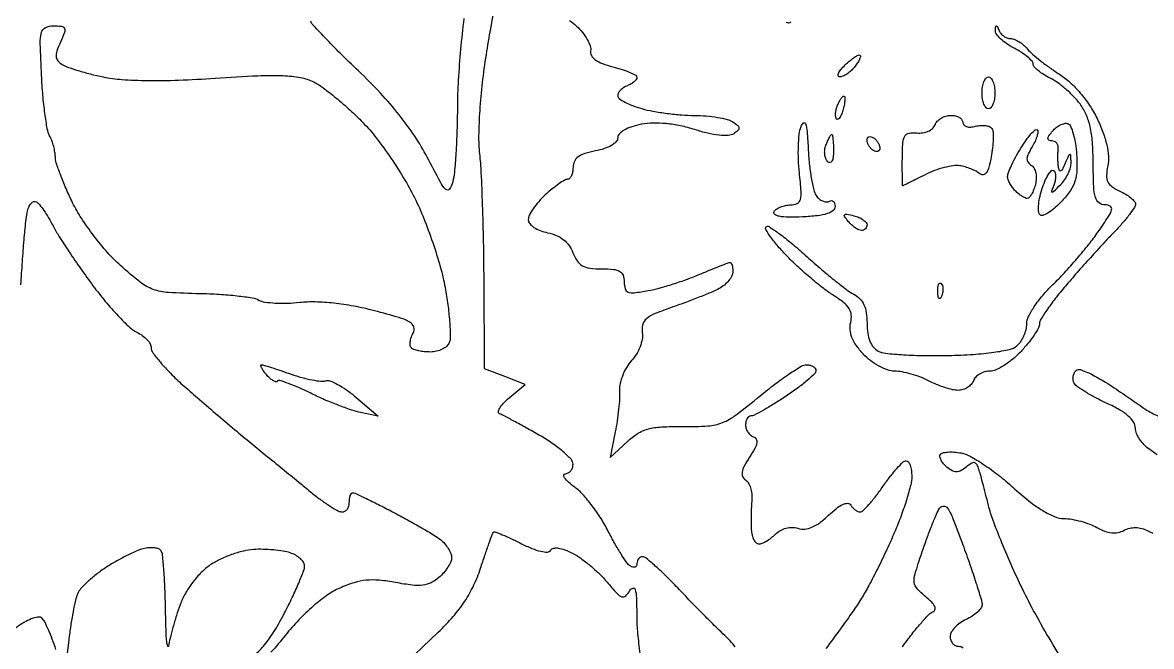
# Model space of a CAD drawing. Extents: x 0 to 102, y 0 to 135.
# Drawn here: x 65.55 to 80.5, y 22.16 to 30.41 of the extents above; entities that cross this region are included whole.
import ezdxf

# ---------------------------------------------------------------- set-up
doc = ezdxf.new("R2010")
doc.units = 0
doc.header["$MEASUREMENT"] = 0

msp = doc.modelspace()

# ---------------------------------------------------------------- linework, layer by layer
for points in [[(74.984818, 22.158981, 0.0273), (74.922848, 22.234935, 0.023408), (74.84985, 22.307883, -0.010077), (74.749989, 22.402492, -0.002661), (74.594242, 22.557767, -0.0027), (74.418886, 22.73638, -0.002771), (74.246996, 22.91534, 0.008343), (74.083574, 23.081731, 0.012236), (73.933943, 23.222036, 0.007657), (73.805448, 23.333257, 0.17633), (73.760546, 23.3496, 0.120402), (73.732342, 23.342709, 0.10071), (73.708322, 23.323282, 0.091822), (73.692188, 23.294227, 0.081114), (73.6866, 23.260007, -0.111806), (73.679824, 23.230084, -0.183715), (73.661276, 23.212383, -0.158934), (73.63334, 23.210047, -0.080618), (73.600391, 23.223694, -0.101635), (73.555974, 23.265586, -0.011536), (73.478852, 23.381019, -0.013576), (73.393074, 23.524514, -0.010652), (73.3077, 23.684448, 0.024715), (73.211335, 23.853362, 0.020248), (73.09253, 24.023943, 0.020711), (72.970231, 24.172046, 0.049615), (72.865159, 24.267981, -0.02079), (72.781562, 24.335914, -0.054271), (72.729506, 24.39311, -0.157232), (72.717688, 24.429009, -0.408599), (72.73485, 24.44672, 0.116612), (72.775193, 24.457345, 0.097837), (72.809536, 24.485387, 0.090477), (72.832603, 24.526573, 0.082707), (72.8406, 24.574589, 0.192002), (72.815394, 24.63781, 0.026128), (72.710131, 24.737812, 0.026986), (72.566554, 24.847772, 0.019751), (72.39645, 24.954447, 0.002756), (72.220169, 25.054236, 0.003609), (72.057918, 25.143376, 0.002666), (71.921114, 25.216316, 0.033655), (71.8677, 25.239991, -0.358789), (71.852425, 25.265948, -0.097507), (71.870079, 25.314095, -0.054465), (71.919426, 25.37838, -0.026901), (71.9946, 25.448905), (72.2061, 25.626945), (71.937532, 25.731111), (71.668965, 25.835277), (71.662757, 27.024688, 0.003538), (71.656738, 27.51418, 0.003585), (71.643804, 28.001392, 0.00349), (71.626552, 28.425164, 0.014629), (71.606955, 28.6794, -0.030543), (71.596008, 28.921878, -0.012475), (71.609502, 29.251615, -0.011857), (71.642629, 29.620518, -0.011549), (71.693426, 29.9907, -0.004367), (71.752112, 30.336305, -0.004588), (71.815916, 30.675167, -0.004402)], [(71.39625, 30.466542, 0.008287), (71.352282, 30.061981, 0.008262), (71.321357, 29.65128, 0.013304), (71.31012, 29.300551, -0.006567), (71.304285, 28.986106, -0.007567), (71.290245, 28.68645, -0.006875), (71.271041, 28.433266, -0.043034), (71.248396, 28.305541, -0.086691), (71.205128, 28.212292, -0.462706), (71.156313, 28.207558, -0.076644), (71.084819, 28.302047, -0.004116), (70.908747, 28.634933, 0.027579), (70.746206, 28.910178, 0.021192), (70.540249, 29.19209, 0.019406), (70.291342, 29.480427, 0.015037), (69.999297, 29.775044, -0.00499), (69.758873, 30.008032, -0.007706), (69.556269, 30.214599, -0.003204), (69.388019, 30.393798, -0.189078), (69.372, 30.434645, 0.164439)], [(72.796148, 30.440552, -0.038452), (72.887469, 30.367107, -0.035673), (72.965277, 30.282794, -0.039121), (73.027698, 30.190722, -0.042581), (73.067524, 30.104445, -0.127773), (73.073515, 30.040335, 0.171751), (73.084918, 29.977381, 0.108147), (73.135548, 29.921353, 0.067606), (73.229068, 29.872011, 0.026207), (73.36935, 29.82891, -0.016856), (73.49092, 29.794032, -0.025745), (73.593408, 29.754918, -0.023361), (73.670261, 29.716575, -0.271734), (73.6866, 29.688731, -0.161957), (73.677718, 29.662029, -0.054406), (73.649323, 29.631608, -0.047368), (73.608263, 29.602513, -0.038868), (73.5597, 29.579406, 0.053142), (73.511165, 29.554594, 0.056616), (73.470077, 29.520552, 0.063448), (73.442086, 29.482884, 0.128791), (73.4328, 29.447432, 0.238155), (73.451792, 29.40982, 0.035088), (73.525992, 29.362735, 0.033264), (73.628523, 29.315862, 0.022856), (73.75005, 29.276048, 0.023346), (73.898868, 29.242112, 0.012365), (74.085938, 29.213305, 0.01228), (74.279124, 29.193238, 0.018578), (74.448, 29.186176, -0.019603), (74.603053, 29.179374, -0.020755), (74.754146, 29.160458, -0.020903), (74.882274, 29.133435, -0.083002), (74.9556, 29.101105, -0.029617), (75.019241, 29.053709, -0.201135), (75.036777, 29.019568, -0.233192), (75.023491, 28.986368, -0.039799), (74.967815, 28.943835, -0.133657), (74.895724, 28.920975, -0.036542), (74.77539, 28.924793, -0.031496), (74.624761, 28.950299, -0.019703), (74.452335, 28.99804, 0.025075), (74.262872, 29.048313, 0.027706), (74.075522, 29.077363, 0.029546), (73.898995, 29.084315, 0.041456), (73.742169, 29.068171, 0.031448), (73.617865, 29.036653, 0.052333), (73.519122, 28.993058, 0.068654), (73.454021, 28.9428, 0.196542), (73.4328, 28.8909, -0.192965), (73.412232, 28.839591, -0.068875), (73.349273, 28.789632, -0.05334), (73.254479, 28.746539, -0.033672), (73.1367, 28.716118, 0.029059), (72.99756, 28.681545, 0.081963), (72.908296, 28.636738, 0.121665), (72.858494, 28.577598, 0.114939), (72.8406, 28.500785, -0.043272), (72.835296, 28.439615, -0.062998), (72.819378, 28.387937, -0.082633), (72.795972, 28.352944, -0.206975), (72.768354, 28.341, 0.136387), (72.728039, 28.329795, 0.01724), (72.651572, 28.280058, 0.0192), (72.563259, 28.212984, 0.014866), (72.472254, 28.13354, 0.026424), (72.386573, 28.045276, 0.029657), (72.314157, 27.951664, 0.030929), (72.262928, 27.865671, 0.119424), (72.2484, 27.805715, 0.179335), (72.266864, 27.75589, 0.067491), (72.32336, 27.705713, 0.055741), (72.40593, 27.662718, 0.042856), (72.503596, 27.634311, -0.050852), (72.619468, 27.598593, -0.066495), (72.714825, 27.542282, -0.070068), (72.78836, 27.465634, -0.065454), (72.839902, 27.369936, 0.055954), (72.89535, 27.262148, 0.118436), (72.963785, 27.198634, 0.09786), (73.06265, 27.166173, 0.030546), (73.219206, 27.1566, -0.022046), (73.376216, 27.149674, -0.109843), (73.459802, 27.123177, -0.179838), (73.50267, 27.071146, -0.08351), (73.5174, 26.983567, 0.069804), (73.530294, 26.89166, 0.241197), (73.570128, 26.849082, 0.11943), (73.650829, 26.840365, 0.013362), (73.83465, 26.869438, 0.020262), (73.982347, 26.903103, 0.010113), (74.166386, 26.956991, 0.010022), (74.354976, 27.020559, 0.014548), (74.518464, 27.084772, -0.003238), (74.661485, 27.144713, -0.004793), (74.787715, 27.195249, -0.002256), (74.895543, 27.236664, -0.090798), (74.920314, 27.2412, -0.278167), (74.933925, 27.232993, -0.052088), (74.945235, 27.204797, -0.04245), (74.95304, 27.164761, -0.026932), (74.9556, 27.117277, -0.117664), (74.942603, 27.062813, -0.054347), (74.902625, 27.001404, -0.049571), (74.844244, 26.942947, -0.048939), (74.77526, 26.896838, -0.021949), (74.677726, 26.850023, -0.006078), (74.520699, 26.785208, -0.006125), (74.340916, 26.716085, -0.00638), (74.16191, 26.652352, 0.013477), (73.926244, 26.564658, 0.078184), (73.81274, 26.496738, 0.153386), (73.763174, 26.419594, 0.103505), (73.756808, 26.314387, -0.081413), (73.755372, 26.227958, -0.046042), (73.727247, 26.126769, -0.044173), (73.678666, 26.026561, -0.052469), (73.615518, 25.942547, 0.052482), (73.551516, 25.857391, 0.039), (73.499073, 25.751989, 0.039809), (73.464998, 25.643431, 0.06852), (73.456708, 25.5492, -0.027295), (73.456134, 25.444677, -0.010597), (73.444385, 25.300423, -0.010454), (73.425035, 25.144361, -0.012748), (73.400169, 24.9993), (73.333242, 24.6609), (73.555301, 24.868891, -0.046365), (73.695091, 24.977389, -0.075684), (73.832075, 25.037954, -0.054723), (74.010411, 25.065978, -0.014393), (74.299857, 25.071117, 0.018803), (74.627144, 25.079814, 0.078983), (74.818417, 25.12295, 0.067371), (75.001359, 25.226241, 0.011387), (75.316368, 25.476476, -0.011296), (75.514518, 25.63394, -0.015194), (75.701254, 25.766832, -0.012244), (75.860831, 25.86769, -0.135609), (75.932892, 25.8876, -0.060664), (75.97974, 25.881895, -0.079314), (76.019413, 25.865091, -0.097303), (76.045976, 25.840198, -0.157241), (76.0554, 25.810972, -0.204418), (76.037438, 25.768874, -0.014029), (75.939309, 25.679959, -0.01821), (75.811607, 25.578432, -0.012567), (75.660196, 25.472572, -0.00758), (75.503701, 25.372294, -0.010562), (75.360492, 25.287696, -0.007265), (75.239073, 25.22169, -0.121441), (75.194896, 25.2108, 0.167088), (75.168155, 25.201607, 0.095122), (75.145391, 25.175594, 0.07596), (75.130001, 25.136793, 0.05655), (75.1248, 25.09095, 0.079942), (75.132589, 25.042546, 0.068404), (75.155338, 24.996127, 0.070205), (75.189025, 24.95867, 0.09438), (75.22876, 24.936447, -0.189662), (75.265945, 24.90534, -0.173146), (75.273759, 24.855792, -0.079133), (75.246402, 24.77953, -0.019424), (75.177536, 24.664955, 0.021225), (75.107609, 24.54766, 0.079249), (75.079303, 24.466865, 0.147642), (75.085942, 24.409056, 0.153618), (75.123436, 24.365643, -0.122721), (75.160973, 24.327163, -0.055185), (75.189854, 24.262233, -0.049961), (75.206575, 24.183175, -0.048097), (75.207595, 24.101335, 0.00996), (75.201781, 24.010243, 0.006136), (75.198393, 23.902874, 0.006152), (75.197653, 23.796593, 0.010956), (75.200036, 23.70915, 0.045397), (75.210294, 23.636297, 0.063367), (75.233276, 23.574715, 0.081002), (75.264687, 23.532998, 0.193291), (75.300043, 23.5188, 0.099788), (75.343757, 23.527612, 0.033583), (75.40218, 23.55692, 0.031851), (75.464111, 23.598909, 0.031491), (75.520457, 23.648572, -0.068276), (75.584811, 23.697398, -0.065546), (75.660816, 23.727915, -0.066372), (75.741217, 23.737476, -0.073416), (75.818454, 23.724951, 0.099457), (75.908293, 23.715113, 0.078972), (76.003143, 23.73901, 0.060498), (76.10671, 23.799036, 0.029473), (76.22326, 23.898216, -0.023506), (76.327266, 23.988882, -0.059589), (76.412549, 24.04128, -0.105816), (76.476078, 24.055556, -0.262658), (76.516413, 24.033337, 0.048873), (76.543101, 23.99832, 0.047177), (76.576372, 23.968689, 0.050955), (76.610906, 23.948386, 0.107834), (76.641087, 23.9418, 0.198654), (76.678693, 23.957355, 0.014193), (76.758072, 24.041205, 0.018235), (76.848905, 24.150556, 0.012671), (76.9437, 24.2802, -0.013594), (77.038856, 24.409836, -0.019348), (77.130795, 24.519195, -0.015702), (77.211343, 24.602401, -0.194973), (77.251306, 24.6186, -0.245275), (77.279356, 24.603959, -0.067001), (77.302929, 24.55811, -0.051602), (77.319073, 24.491553, -0.033728), (77.3244, 24.412676, -0.061628), (77.310486, 24.300214, -0.013172), (77.2574, 24.110284, -0.013579), (77.183629, 23.892095, -0.012562), (77.096317, 23.672426, -0.0086), (76.993719, 23.44308, -0.00657), (76.873897, 23.195653, -0.006648), (76.755508, 22.966813, -0.015534), (76.65943, 22.7997, -0.0144), (76.548731, 22.631343, -0.004963), (76.379359, 22.394286, -0.004927), (76.18735, 22.136481, -0.005694)], [(75.722665, 30.417201, -0.267489), (75.663041, 30.415362, -0.013997)], [(65.533161, 26.9451, -0.00343), (65.55228, 27.250825, -0.00405), (65.574694, 27.53977, -0.003551), (65.597317, 27.783326, -0.025355), (65.615048, 27.90031, -0.044973), (65.636183, 27.970876, -0.08205), (65.667253, 28.02217, -0.129924), (65.702664, 28.046607, -0.228669), (65.737282, 28.042995, -0.086109), (65.777641, 28.007212, -0.016651), (65.836134, 27.928705, -0.017265), (65.898876, 27.831358, -0.015184), (65.957638, 27.725714, 0.021631), (66.03605, 27.588925, 0.00615), (66.169556, 27.383388, 0.006182), (66.326185, 27.154798, 0.006511), (66.485787, 26.934102, 0.013802), (66.649258, 26.726374, 0.01564), (66.817502, 26.536705, 0.014968), (66.969483, 26.385157, 0.078784), (67.06665, 26.319137, -0.04656), (67.139468, 26.276216, -0.050233), (67.201085, 26.221512, -0.056116), (67.243337, 26.163835, -0.130774), (67.257, 26.112491, 0.160373), (67.27841, 26.047455, 0.017008), (67.378816, 25.920744, 0.019623), (67.512866, 25.774916, 0.014551), (67.671693, 25.624227, 0.004024), (67.865972, 25.453154, 0.002119), (68.109904, 25.243623, 0.002108), (68.361532, 25.031154, 0.003248), (68.581143, 24.849712, -0.00018), (68.793076, 24.67679, -0.000145), (69.020825, 24.490717, -0.000146), (69.231124, 24.318697, -0.000376), (69.383168, 24.194062, 0.013926), (69.507749, 24.097463, 0.017784), (69.62796, 24.015902, 0.01585), (69.731521, 23.95538, 0.124939), (69.785018, 23.9418, 0.133171), (69.821087, 23.95158, 0.100519), (69.851817, 23.979077, 0.087581), (69.872493, 24.020209, 0.072896), (69.8796, 24.0687, -0.033474), (69.882858, 24.117308, -0.051274), (69.892734, 24.158323, -0.066498), (69.907151, 24.186595, -0.246423), (69.924313, 24.1956, -0.109142), (69.955522, 24.188705, -0.002346), (70.098077, 24.121674, -0.005282), (70.264335, 24.040376, -0.003526), (70.453063, 23.943936, -0.005891), (70.649231, 23.838988, -0.006309), (70.838404, 23.731767, -0.006011), (70.998591, 23.635685, -0.029348), (71.08515, 23.57506, -0.044617), (71.141795, 23.521346, -0.041189), (71.18971, 23.457051, -0.043782), (71.222658, 23.392287, -0.096069), (71.2332, 23.337925, -0.102754), (71.221554, 23.281856, -0.039268), (71.183984, 23.21109, -0.036816), (71.129767, 23.138296, -0.037251), (71.065656, 23.074547, -0.06184), (70.960729, 23.005115, -0.086129), (70.853009, 22.973061, -0.059713), (70.713122, 22.973327, -0.016315), (70.494606, 23.007205, 0.02272), (70.275285, 23.038338, 0.048377), (70.104143, 23.038149, 0.051046), (69.942075, 23.005331, 0.028155), (69.752567, 22.934413, 0.049551), (69.588375, 22.841835, 0.025628), (69.402578, 22.696542, 0.02371), (69.21232, 22.514868, 0.021492), (69.033467, 22.310156, -0.014534), (68.842511, 22.085357, -0.039756)], [(80.572228, 24.694857, 0.026501), (80.474588, 24.767421, -0.051723), (80.402215, 24.827092, -0.046951), (80.340974, 24.902188, -0.049954), (80.299084, 24.980636, -0.097971), (80.2854, 25.049804, 0.14683), (80.261731, 25.128668, 0.067595), (80.190498, 25.210191, 0.049074), (80.073755, 25.293465, 0.023523), (79.909831, 25.377663, -0.013409), (79.761856, 25.449925, -0.016423), (79.627847, 25.525578, -0.01498), (79.520406, 25.595471, -0.102993), (79.477282, 25.640949, -0.091914), (79.461346, 25.682002, -0.076837), (79.459775, 25.728795, -0.076583), (79.472422, 25.774022, -0.09021), (79.497696, 25.810536, -0.290746), (79.557476, 25.823873, -0.02755), (79.702008, 25.762516, -0.026283), (79.889597, 25.657806, -0.012964), (80.116909, 25.506401, 0.00742), (80.423081, 25.297533, 0.051545), (80.583724, 25.21373, 0.128341)], [(79.413643, 21.838114, -0.008726), (79.196025, 22.18513, -0.008652), (78.982961, 22.552669, -0.012609), (78.809111, 22.8843, -0.008748), (78.658678, 23.203731, -0.008298), (78.516741, 23.533869, -0.008277), (78.400905, 23.829981, -0.028735), (78.340386, 24.0264, 0.002406), (78.301628, 24.180605, 0.002672), (78.262689, 24.329132, 0.002472), (78.228174, 24.455477, 0.013892), (78.207522, 24.522378, 0.061515), (78.181783, 24.575653, 0.237457), (78.151051, 24.593724, 0.163245), (78.109428, 24.582726, 0.027695), (78.042499, 24.533169, -0.046039), (77.97324, 24.485714, -0.127923), (77.916586, 24.470992, -0.127867), (77.859923, 24.485737, -0.045979), (77.790631, 24.533227, -0.042963), (77.745318, 24.577928, -0.057764), (77.713225, 24.625764, -0.071464), (77.698131, 24.669428, -0.188105), (77.704012, 24.70144, -0.198264), (77.734214, 24.723266, -0.040465), (77.800737, 24.733553, -0.03691), (77.885293, 24.733449, -0.027334), (77.978031, 24.721355, -0.080523), (78.09737, 24.678463, -0.019777), (78.276238, 24.569957, -0.01974), (78.473794, 24.427633, -0.018581), (78.663668, 24.267401, 0.01661), (78.874171, 24.088334, 0.030896), (79.057779, 23.960037, 0.038595), (79.214616, 23.880178, 0.095423), (79.340468, 23.854202, -0.040062), (79.442178, 23.844679, -0.023426), (79.561681, 23.817921, -0.023321), (79.679523, 23.779684, -0.036307), (79.77641, 23.734901, 0.038356), (79.878863, 23.688052, 0.062962), (79.97166, 23.666672, 0.072812), (80.056701, 23.670474, 0.07548), (80.13596, 23.698575, -0.064335), (80.210325, 23.726813, -0.064935), (80.289188, 23.735102, -0.062789), (80.369845, 23.722881, -0.053955), (80.449466, 23.690748, 0.042452), (80.517733, 23.661357, 0.066722)], [(77.201416, 22.159408, -0.010485), (77.323653, 22.322237, -0.01349), (77.443058, 22.466352, -0.011309), (77.547919, 22.580849, -0.104711), (77.603125, 22.618457, 0.21327), (77.631258, 22.647986, 0.196662), (77.629263, 22.690021, 0.087663), (77.589359, 22.747035, 0.025952), (77.509931, 22.818598, -0.036782), (77.394973, 22.92677, -0.163719), (77.357891, 23.010321, -0.096362), (77.369049, 23.12269, -0.008502), (77.455998, 23.395899, -0.005931), (77.516388, 23.568273, -0.005875), (77.581036, 23.739718, -0.005779), (77.641086, 23.888379, -0.022585), (77.683328, 23.977963, -0.243223), (77.739776, 24.017233, -0.288168), (77.797863, 23.99056, -0.052166), (77.873451, 23.843558, -0.005276), (78.012211, 23.475084, -0.004343), (78.105217, 23.212927, -0.006025), (78.183681, 22.976301, -0.003868), (78.245492, 22.776766, -0.073296), (78.255, 22.712251, -0.160618), (78.240531, 22.66837, -0.04839), (78.192872, 22.615514, -0.042966), (78.124447, 22.563011, -0.035283), (78.0435, 22.518993, 0.046624), (77.962591, 22.472592, 0.050694), (77.894128, 22.413125, 0.056806), (77.847192, 22.350193, 0.1326), (77.832, 22.293914, 0.086311), (77.840548, 22.244764, 0.094013), (77.865118, 22.20301, 0.10027), (77.901734, 22.175082, 0.11341), (77.944741, 22.1652, -0.159647), (78.004367, 22.145664, -0.022779)], [(70.641792, 21.9537), (71.055949, 22.350589, 0.022313), (71.254753, 22.558893, 0.033006), (71.407825, 22.759641, 0.035379), (71.525356, 22.967439, 0.032057), (71.616859, 23.196589, -0.0026), (71.674742, 23.370658, -0.003916), (71.72717, 23.52172, -0.001605), (71.77345, 23.650461, -0.087662), (71.786308, 23.672752, -0.317016), (71.806233, 23.678026, -0.007228), (71.902797, 23.640606, -0.013503), (72.018258, 23.590264, -0.008396), (72.150998, 23.525331, 0.020282), (72.295049, 23.45906, 0.041005), (72.413946, 23.421149, 0.05516), (72.501934, 23.410853, 0.26161), (72.544697, 23.434519, -0.205577), (72.582513, 23.461046, -0.085864), (72.646019, 23.463263, -0.057779), (72.731528, 23.441262, -0.027503), (72.835324, 23.394628, -0.03651), (72.9424, 23.328945, -0.018352), (73.067768, 23.23166, -0.01812), (73.190637, 23.121068, -0.025554), (73.291117, 23.013341, 0.010456), (73.422782, 22.863346, 0.121948), (73.48722, 22.820503, 0.288162), (73.538223, 22.83175, 0.066426), (73.594721, 22.904552, -0.199141), (73.633722, 22.934222, -0.415489), (73.663567, 22.916721, -0.055303), (73.679449, 22.805915, -0.006667), (73.684027, 22.558921, 0.02185), (73.694989, 22.3349, 0.012931), (73.726618, 22.069117, 0.012926)], [(68.626285, 22.049578, 0.04069), (68.757172, 22.184984, 0.033456), (68.888287, 22.368564, 0.019292), (69.022045, 22.605054, 0.007994), (69.123672, 22.810086, 0.010502), (69.209452, 23.00054, 0.008209), (69.274807, 23.16147, 0.0926), (69.2874, 23.228882, 0.146017), (69.273553, 23.275287, 0.064432), (69.231485, 23.324364, 0.055926), (69.169866, 23.368514, 0.048553), (69.09705, 23.400418, 0.039403), (69.0033, 23.423078, 0.016985), (68.875636, 23.439045, 0.016683), (68.737912, 23.446918, 0.021196), (68.6106, 23.444543, 0.045205), (68.477294, 23.424206, 0.025549), (68.320668, 23.376986, 0.025323), (68.166333, 23.312725, 0.037647), (68.039399, 23.239973, 0.047555), (67.920389, 23.141603, 0.033811), (67.806526, 23.011105, 0.033352), (67.709398, 22.863871, 0.041482), (67.640528, 22.7151, 0.010806), (67.590998, 22.570037, 0.009018), (67.544533, 22.413977, 0.009127), (67.507196, 22.269618, 0.024398), (67.487542, 22.1652, -0.789392), (67.47551, 22.164029, -0.062014), (67.46349, 22.221121, -0.012455), (67.453129, 22.39735, -0.004291), (67.446688, 22.65257, 0.006056), (67.438826, 22.92582, 0.008609), (67.424718, 23.168395, 0.005347), (67.407274, 23.370715, 0.114718), (67.38824, 23.427178, 0.168373), (67.356786, 23.452801, 0.059121), (67.299291, 23.466378, 0.050521), (67.22743, 23.467299, 0.040568), (67.151166, 23.454269, 0.040636), (67.057047, 23.421869, 0.013643), (66.925464, 23.359914, 0.013472), (66.782988, 23.283134, 0.01501), (66.65, 23.201371, 0.020803), (66.526708, 23.112819, 0.021855), (66.413292, 23.015697, 0.02215), (66.323289, 22.923736, 0.084733), (66.28077, 22.85611, 0.042992), (66.254747, 22.773821, 0.008179), (66.222892, 22.61984, 0.008673), (66.191671, 22.43828, 0.007873), (66.165647, 22.2498), (66.108853, 21.7845)], [(65.995907, 22.1229, 0.010485), (65.947688, 22.257875, 0.012312), (65.896204, 22.383589, 0.011273), (65.847924, 22.487252, 0.071306), (65.815098, 22.535152, 0.235391), (65.771898, 22.551674, 0.055142), (65.693804, 22.535252, 0.045183), (65.597961, 22.493854, 0.030194), (65.49654, 22.430493, 0.050633), (65.39061, 22.337593, 0.027339), (65.279383, 22.204191, 0.026944), (65.179915, 22.054488, 0.038012)]]:
    msp.add_lwpolyline(points, format="xyb")
for points in [[(65.963392, 30.3714, -0.030512), (66.071323, 30.364807, -0.269346), (66.107933, 30.337079, -0.192395), (66.108796, 30.283939, -0.015904), (66.054446, 30.153842, 0.024071), (66.008138, 30.037696, 0.10267), (65.998758, 29.964021, 0.155185), (66.021023, 29.909218, 0.079776), (66.07741, 29.859985, 0.055416), (66.150084, 29.825073, 0.010911), (66.287892, 29.780124, 0.011446), (66.451603, 29.734713, 0.010403), (66.6225, 29.69526, 0.034531), (66.869654, 29.661175, 0.014233), (67.207533, 29.647806, 0.012195), (67.619802, 29.653292, 0.007576), (68.103, 29.678852, -0.005048), (68.666983, 29.711544, -0.021682), (69.00334, 29.713041, -0.036895), (69.231861, 29.687186, -0.068481), (69.408481, 29.628035, -0.044035), (69.530611, 29.553504, -0.013341), (69.701903, 29.419842, -0.013251), (69.886775, 29.259065, -0.014063), (70.059138, 29.091786, -0.028562), (70.234759, 28.889573, -0.014964), (70.430677, 28.619792, -0.014837), (70.615584, 28.330358, -0.022001), (70.758487, 28.065536, -0.019379), (70.87926, 27.789243, -0.012965), (70.996746, 27.464782, -0.013066), (71.094361, 27.14394, -0.024944), (71.152978, 26.880993, -0.010951), (71.186891, 26.652837, -0.013759), (71.207833, 26.440141, -0.01192), (71.216147, 26.26257, -0.097648), (71.202354, 26.183043, -0.119074), (71.169059, 26.134732, -0.065163), (71.109375, 26.093884, -0.059176), (71.033963, 26.0662, -0.058471), (70.953855, 26.0568, -0.024388), (70.873351, 26.060729, -0.027554), (70.796873, 26.072493, -0.02837), (70.733821, 26.089567, -0.11658), (70.700377, 26.110223, -0.166499), (70.68534, 26.140924, -0.060755), (70.68514, 26.189983, -0.051796), (70.698167, 26.248031, -0.041806), (70.723526, 26.306725, 0.196245), (70.731929, 26.387362, 0.193196), (70.681576, 26.45152, 0.060198), (70.539118, 26.512329, 0.007353), (70.211301, 26.602518, 0.017025), (69.938112, 26.663531, 0.0193), (69.672573, 26.702872, 0.02085), (69.428955, 26.71917, 0.03435), (69.222817, 26.710183, -0.020157), (69.059586, 26.698421, -0.021578), (68.899622, 26.700265, -0.021757), (68.763126, 26.713709, -0.08765), (68.683838, 26.739681, 0.084452), (68.594757, 26.769487, 0.011005), (68.395601, 26.796006, 0.012555), (68.155893, 26.816493, 0.010198), (67.898212, 26.826742, -0.010779), (67.486397, 26.843601, -0.070245), (67.283905, 26.885225, -0.080832), (67.113098, 26.979494, -0.016674), (66.849106, 27.201384, -0.028888), (66.677856, 27.374242, -0.01808), (66.49721, 27.594545, -0.018124), (66.334138, 27.825687, -0.030717), (66.217166, 28.031531, -0.010641), (66.129423, 28.220821, -0.012782), (66.055317, 28.402544, -0.011509), (66.000673, 28.557698, -0.079067), (65.988, 28.637336, 0.042529), (65.982628, 28.700377, 0.022992), (65.965925, 28.776504, 0.022741), (65.941638, 28.852997, 0.033116), (65.912851, 28.917612, -0.077863), (65.881752, 29.008429, -0.010189), (65.850305, 29.210841, -0.011646), (65.823306, 29.454268, -0.009508), (65.805457, 29.71575, -0.004601), (65.788745, 30.133984, -0.066878), (65.803906, 30.280921, -0.224243), (65.85703, 30.346942, -0.113494)], [(78.480229, 30.30795, 0.080746), (78.504721, 30.267521, 0.064498), (78.542528, 30.233264, 0.06519), (78.587345, 30.210094, 0.086958), (78.632391, 30.2022, -0.096646), (78.682549, 30.192414, -0.041866), (78.743461, 30.161543, -0.039372), (78.804707, 30.116752, -0.042003), (78.856749, 30.063794, 0.040293), (78.921397, 29.997558, 0.012562), (79.028456, 29.908863, 0.012466), (79.153499, 29.81541, 0.013447), (79.27998, 29.730726, -0.044809), (79.418647, 29.624729, -0.031025), (79.555663, 29.482449, -0.030067), (79.679148, 29.318112, -0.033375), (79.777361, 29.145606, -0.02338), (79.85564, 28.96255, -0.033983), (79.905747, 28.794268, -0.039345), (79.927295, 28.64441, -0.065482), (79.918817, 28.517336, 0.03866), (79.903489, 28.39034, 0.123252), (79.920535, 28.307289, 0.129732), (79.974018, 28.244525, 0.044912), (80.078327, 28.185176, -0.029051), (80.157604, 28.143337, -0.037594), (80.224572, 28.095643, -0.041297), (80.271929, 28.049117, -0.179826), (80.2854, 28.012874, -0.14923), (80.271759, 27.968186, -0.014239), (80.204633, 27.874364, -0.017171), (80.115758, 27.765319, -0.012714), (80.01045, 27.650818, 0.005823), (79.879748, 27.51258, 0.002595), (79.710649, 27.327588, 0.002568), (79.53371, 27.129962, 0.003474), (79.37595, 26.949413, 0.011185), (79.238235, 26.782153, 0.015175), (79.122018, 26.624787, 0.012063), (79.033556, 26.490246, 0.140287), (79.0164, 26.430302, -0.127838), (79.002137, 26.37543, -0.020994), (78.944301, 26.281218, -0.021917), (78.864931, 26.173807, -0.017789), (78.770958, 26.065747, -0.031042), (78.664605, 25.965194, -0.032446), (78.548115, 25.880182, -0.034322), (78.438476, 25.820719, -0.107494), (78.357009, 25.803, 0.069291), (78.288951, 25.793523, 0.063092), (78.223697, 25.765723, 0.066762), (78.170972, 25.724627, 0.102603), (78.139806, 25.6761, -0.093195), (78.109934, 25.627624, -0.067047), (78.061145, 25.58663, -0.065201), (78.001657, 25.55901, -0.077132), (77.940405, 25.549721, -0.056917), (77.865948, 25.558485, -0.020361), (77.762788, 25.587213, -0.019894), (77.651213, 25.628206, -0.022215), (77.54738, 25.676621, 0.029467), (77.439533, 25.725017, 0.022017), (77.315767, 25.765876, 0.022421), (77.195351, 25.794071, 0.046326), (77.09919, 25.803, -0.084611), (77.004328, 25.819168, -0.040887), (76.891472, 25.869481, -0.038625), (76.778234, 25.943398, -0.041991), (76.681083, 26.032008, -0.033073), (76.589062, 26.145504, -0.059357), (76.531993, 26.250821, -0.072275), (76.508186, 26.350819, -0.084028), (76.515819, 26.448172, 0.082765), (76.523932, 26.548426, 0.12124), (76.49574, 26.631901, 0.085846), (76.422746, 26.71212, 0.026369), (76.287946, 26.806037, -0.025439), (76.159209, 26.895375, -0.010855), (75.996046, 27.027113, -0.010707), (75.82777, 27.175406, -0.013841), (75.680197, 27.318919, -0.013949), (75.556186, 27.45371, -0.022834), (75.459809, 27.575305, -0.019001), (75.39318, 27.675564, -0.346429), (75.397422, 27.711222, -0.355047), (75.435024, 27.715112, -0.011353), (75.570088, 27.622319, -0.017273), (75.732071, 27.496808, -0.010537), (75.914829, 27.33818, 0.006902), (76.106565, 27.169302, 0.00768), (76.296265, 27.011798, 0.007173), (76.461796, 26.882469, 0.039392), (76.557154, 26.821329, -0.07671), (76.637175, 26.761186, -0.086536), (76.691461, 26.681923, -0.07159), (76.722305, 26.576621, -0.035516), (76.7322, 26.4375, 0.035417), (76.741464, 26.306881, 0.060382), (76.76979, 26.201349, 0.074672), (76.816407, 26.122134, 0.102271), (76.88025, 26.069872, 0.094751), (76.977732, 26.040442, 0.010212), (77.213545, 26.020623, 0.012254), (77.497959, 26.00955, 0.009582), (77.806972, 26.011019, 0.010246), (78.140546, 26.025842, 0.018508), (78.412581, 26.053662, 0.019467), (78.619701, 26.090892, 0.11955), (78.716422, 26.138182, 0.06996), (78.766499, 26.193204, 0.044593), (78.808784, 26.268877, 0.04406), (78.837575, 26.352287, 0.061153), (78.8472, 26.430689, -0.116198), (78.869356, 26.524737, -0.031536), (78.946597, 26.657855, -0.029464), (79.05799, 26.805079, -0.024023), (79.193406, 26.949081, 0.014216), (79.344167, 27.103231, 0.009009), (79.511368, 27.290882, 0.009047), (79.669038, 27.48125, 0.016488), (79.78967, 27.64305, 0.006998), (79.929971, 27.850931, 0.080589), (79.969918, 27.940658, 0.337551), (79.951745, 27.984488, 0.13243), (79.88456, 28.0026, -0.162965), (79.804099, 28.02954, -0.162661), (79.756008, 28.099516, -0.060442), (79.73284, 28.244102, -0.007974), (79.725937, 28.555013, 0.015375), (79.7156, 28.834273, 0.037704), (79.686307, 29.037548, 0.049608), (79.633791, 29.197291, 0.055133), (79.552184, 29.337563, 0.033258), (79.470575, 29.433755, 0.022438), (79.365803, 29.532517, 0.022646), (79.25535, 29.619258, 0.041144), (79.156842, 29.678066, -0.025962), (79.070675, 29.726024, -0.034173), (78.997906, 29.77887, -0.036428), (78.945931, 29.829191, -0.184225), (78.9318, 29.866244, 0.191745), (78.91665, 29.904298, 0.031006), (78.857246, 29.959751, 0.030422), (78.775193, 30.019352, 0.022536), (78.678, 30.0753, -0.031017), (78.581332, 30.133149, -0.039673), (78.500716, 30.198418, -0.044208), (78.445127, 30.261472, -0.176445), (78.430879, 30.310123, -0.014578), (78.435664, 30.361128, -0.391344), (78.445209, 30.369201, -0.28216), (78.457529, 30.360881, -0.010808)], [(76.638506, 29.98183, -0.281942), (76.644509, 29.962248, -0.046081), (76.630522, 29.92323, -0.039172), (76.603296, 29.875082, -0.024953), (76.564697, 29.823544, -0.036979), (76.517173, 29.774204, -0.037133), (76.462961, 29.732477, -0.039716), (76.410295, 29.703544, -0.106141), (76.368639, 29.6946, -0.348897), (76.350257, 29.709205, -0.167633), (76.35359, 29.741096, -0.065107), (76.385963, 29.79201, -0.025813), (76.442448, 29.852886, -0.018294), (76.507265, 29.91143, -0.029071), (76.567216, 29.956056, -0.028705), (76.616656, 29.98465, -0.306781)], [(78.3396, 29.6946, -0.226478), (78.371996, 29.679132, -0.074992), (78.399349, 29.632472, -0.057076), (78.418014, 29.564092, -0.038131), (78.4242, 29.4831, -0.038131), (78.418014, 29.402108, -0.057076), (78.399349, 29.333728, -0.074992), (78.371996, 29.287068, -0.226478), (78.3396, 29.2716, -0.226478), (78.307204, 29.287068, -0.074992), (78.279851, 29.333728, -0.057076), (78.261186, 29.402108, -0.038131), (78.255, 29.4831, -0.038131), (78.261186, 29.564092, -0.057076), (78.279851, 29.632472, -0.074992), (78.307204, 29.679132, -0.226478)], [(76.425525, 29.4408, -0.382544), (76.437167, 29.430365, -0.039062), (76.438425, 29.390112, -0.033279), (76.432084, 29.33442, -0.018968), (76.417435, 29.268244, -0.027385), (76.397136, 29.204991, -0.055867), (76.373227, 29.158717, -0.101575), (76.349901, 29.13565, -0.354513), (76.330304, 29.137696, -0.159916), (76.31759, 29.162835, -0.049528), (76.315353, 29.205712, -0.043827), (76.322316, 29.257193, -0.036107), (76.338393, 29.310251, -0.023125), (76.360283, 29.360252, -0.03242), (76.384653, 29.402451, -0.033773), (76.408138, 29.43296, -0.215033)], [(77.841051, 29.187, -0.057056), (77.902307, 29.179987, -0.076389), (77.954156, 29.15925, -0.095427), (77.988911, 29.12857, -0.165821), (78.0012, 29.092533, 0.196983), (78.014628, 29.059771, 0.126681), (78.050312, 29.038342, 0.086541), (78.104834, 29.031982, 0.049856), (78.170316, 29.042291, -0.04535), (78.238458, 29.053647, -0.054373), (78.30341, 29.051429, -0.063424), (78.355889, 29.036936, -0.156532), (78.385919, 29.011297, -0.124428), (78.400703, 28.9645, -0.0211), (78.402233, 28.870125, -0.021916), (78.394296, 28.756611, -0.017955), (78.376175, 28.636337, -0.020069), (78.345269, 28.501659, -0.084408), (78.310495, 28.426653, -0.212998), (78.27009, 28.401963, -0.206604), (78.224022, 28.415143, 0.05245), (78.175259, 28.447185, 0.0247), (78.106574, 28.478447, 0.024156), (78.030711, 28.504386, 0.031233), (77.9589, 28.520347, 0.07594), (77.874194, 28.520742, 0.026759), (77.754818, 28.49649, 0.02584), (77.624418, 28.455351, 0.027522), (77.501752, 28.401701, -0.001066), (77.390774, 28.345997, -0.001718), (77.295994, 28.299082, -0.000264), (77.211808, 28.257825, -0.114278), (77.205652, 28.2564, -0.408834), (77.20234, 28.259652, -0.000506), (77.200559, 28.362018, -0.003543), (77.199481, 28.478081, -0.002125), (77.199763, 28.61595, -0.013292), (77.206627, 28.824672, -0.115172), (77.232933, 28.913215, -0.22535), (77.288196, 28.951788, -0.06857), (77.392958, 28.954843, 0.062688), (77.470317, 28.956193, 0.068416), (77.542523, 28.9769, 0.076516), (77.59949, 29.013303, 0.121347), (77.632396, 29.060593, -0.09848), (77.662883, 29.108926, -0.066862), (77.713697, 29.149868, -0.063942), (77.776203, 29.177555, -0.072443)], [(75.954416, 28.724626, 0.015217), (75.970891, 28.523504, 0.018497), (75.998986, 28.33655, 0.017298), (76.03345, 28.182966, 0.109786), (76.069751, 28.112208, 0.059541), (76.109533, 28.074463, 0.070846), (76.15494, 28.049732, 0.083236), (76.198783, 28.041246, 0.145687), (76.234186, 28.050824, -0.138882), (76.262666, 28.058939, -0.191113), (76.287165, 28.049265, -0.139001), (76.303703, 28.021724, -0.066238), (76.3092, 27.980412, -0.232643), (76.282768, 27.926678, -0.08767), (76.206464, 27.886798, -0.049461), (76.076034, 27.85929, -0.015856), (75.878403, 27.843981, -0.012944), (75.69131, 27.840293, -0.044202), (75.570201, 27.851775, -0.107357), (75.510232, 27.876901, -0.397591), (75.502695, 27.913462, -0.106691), (75.535578, 27.947635, -0.051161), (75.589558, 27.976416, -0.047446), (75.654503, 27.995993, -0.04953), (75.721036, 28.0026, 0.108552), (75.806211, 28.021312, 0.221045), (75.849549, 28.072435, 0.085594), (75.859967, 28.179145, 0.009361), (75.837199, 28.425466, -0.018738), (75.824263, 28.601335, -0.017997), (75.82427, 28.78007, -0.018261), (75.835708, 28.937459, -0.059913), (75.859306, 29.038816, -0.12922), (75.892105, 29.086202, -0.541504), (75.9191, 29.078315, -0.054845), (75.938734, 28.973028, -0.00587)], [(78.984521, 28.993279, -0.231042), (78.994268, 28.964941, -0.043127), (78.982529, 28.909604, -0.038333), (78.95608, 28.841787, -0.026632), (78.916512, 28.769657, 0.025909), (78.865291, 28.676604, 0.103953), (78.849668, 28.61391, 0.166267), (78.863929, 28.566545, 0.098236), (78.907469, 28.525742, -0.129698), (78.943782, 28.487207, -0.072028), (78.966311, 28.426235, -0.062738), (78.97262, 28.352046, -0.053877), (78.961052, 28.274523, -0.027123), (78.93807, 28.202781, -0.038501), (78.909473, 28.142226, -0.043253), (78.879741, 28.099195, -0.223547), (78.854253, 28.0872, -0.112594), (78.825326, 28.093798, -0.029711), (78.783601, 28.117022, -0.028603), (78.738031, 28.149863, -0.025937), (78.69492, 28.18872, -0.038985), (78.656094, 28.234123, -0.035233), (78.623314, 28.286512, -0.037037), (78.600735, 28.337813, -0.086248), (78.593716, 28.37907, -0.094325), (78.603518, 28.429583, -0.013969), (78.644888, 28.525375, -0.015323), (78.701044, 28.636957, -0.012647), (78.767475, 28.752391, -0.016957), (78.837118, 28.858364, -0.029525), (78.902777, 28.940505, -0.031643), (78.957772, 28.994276, -0.392554)], [(79.388647, 29.077454, -0.214039), (79.42629, 29.043136, -0.032195), (79.461741, 28.944639, -0.031365), (79.490402, 28.815503, -0.022374), (79.506806, 28.668259, -0.025446), (79.509956, 28.462866, -0.066796), (79.485227, 28.317883, -0.074177), (79.425087, 28.193516, -0.037245), (79.316083, 28.056761, -0.02471), (79.228138, 27.970802, -0.036538), (79.142403, 27.905419, -0.040487), (79.069352, 27.865743, -0.247421), (79.027913, 27.868585, -0.232378), (79.005603, 27.904124, -0.040118), (79.003662, 27.985911, -0.036452), (79.017219, 28.090138, -0.025287), (79.046941, 28.20521, -0.021933), (79.086448, 28.31439, -0.038483), (79.129756, 28.400075, -0.049305), (79.17057, 28.454501, -0.36005), (79.20056, 28.458654, -0.177734), (79.220414, 28.433357, -0.06869), (79.228362, 28.388789, -0.056675), (79.224252, 28.333298, -0.043714), (79.207789, 28.274841, 0.006785), (79.174626, 28.183516, 0.50414), (79.182297, 28.172282, 0.20437), (79.202688, 28.180085, 0.003043), (79.296084, 28.271507, 0.049235), (79.350491, 28.337215, 0.039728), (79.395554, 28.417064, 0.041151), (79.425402, 28.498298, 0.077263), (79.433454, 28.567607, 0.007535), (79.428489, 28.660089, 0.45013), (79.416665, 28.669193, 0.24412), (79.400552, 28.656463, 0.004357), (79.3548, 28.5525, -0.014595), (79.318894, 28.47524, -0.166893), (79.295268, 28.452063, -0.45313), (79.277385, 28.459747, -0.047255), (79.266123, 28.5102, -0.017227), (79.261, 28.566498, -0.011667), (79.258878, 28.630887, -0.011765), (79.259746, 28.693265, -0.022927), (79.263885, 28.74285, 0.093207), (79.261592, 28.783208, 0.10894), (79.2446, 28.817536, 0.114138), (79.215509, 28.840433, 0.110329), (79.17895, 28.8486, -0.104449), (79.140623, 28.856695, -0.315838), (79.127574, 28.878333, -0.134559), (79.140795, 28.916106, -0.022133), (79.187938, 28.978318, -0.050234), (79.236022, 29.025666, -0.054685), (79.291305, 29.060948, -0.061642), (79.345171, 29.079739, -0.133292)], [(76.265376, 28.9332, -0.372688), (76.274401, 28.925389, -0.01003), (76.28139, 28.869208, -0.016163), (76.286419, 28.798879, -0.009766), (76.28805, 28.715355, -0.027989), (76.283309, 28.630726, -0.096971), (76.2669, 28.578654, -0.260329), (76.241587, 28.562683, -0.212852), (76.211252, 28.574308, -0.108981), (76.185847, 28.614092, -0.061949), (76.172912, 28.66998, -0.057402), (76.173598, 28.732499, -0.060262), (76.188578, 28.792153, -0.01311), (76.210962, 28.846204, -0.019942), (76.233464, 28.891768, -0.015305), (76.25402, 28.926915, -0.258267)], [(76.8168, 28.8909, -0.064269), (76.849162, 28.864627, -0.051777), (76.876549, 28.829122, -0.053414), (76.895179, 28.790242, -0.085235), (76.9014, 28.754014, -0.117858), (76.894696, 28.72597, -0.186277), (76.876549, 28.709624, -0.154201), (76.84915, 28.70801, -0.076764), (76.8168, 28.7217, -0.064269), (76.784438, 28.747973, -0.051777), (76.757051, 28.783478, -0.053414), (76.738421, 28.822358, -0.085235), (76.7322, 28.858586, -0.117858), (76.738904, 28.88663, -0.186277), (76.757051, 28.902976, -0.154201), (76.78445, 28.90459, -0.076764)], [(76.558165, 27.859177, -0.037801), (76.624779, 27.83626, -0.049464), (76.681077, 27.805082, -0.058693), (76.719979, 27.770835, -0.18499), (76.7322, 27.738933, -0.098366), (76.726534, 27.710411, -0.097784), (76.710392, 27.686153, -0.098101), (76.686291, 27.669907, -0.099715), (76.657959, 27.6642, -0.114104), (76.622588, 27.672378, -0.037557), (76.576212, 27.699522, -0.035142), (76.527589, 27.738429, -0.033252), (76.483924, 27.784444, -0.020124), (76.434743, 27.848806, -0.363425), (76.436787, 27.872814, -0.253319), (76.464356, 27.881116, -0.01302)], [(77.713913, 26.964487, -0.126455), (77.730261, 26.936829, -0.060344), (77.736958, 26.895772, -0.05415), (77.733792, 26.848603, -0.051402), (77.720591, 26.802337, -0.054073), (77.701848, 26.767087, -0.470617), (77.68643, 26.765628, -0.168741), (77.674474, 26.790311, -0.018894), (77.669479, 26.85345, -0.028489), (77.670409, 26.912347, -0.077125), (77.679776, 26.952954, -0.208169), (77.695397, 26.968397, -0.296942)], [(68.716505, 25.8876, -0.073616), (68.745358, 25.883329, -0.002819), (68.84915, 25.851271, -0.004998), (68.971705, 25.811309, -0.003496), (69.109054, 25.763927, 0.0172), (69.2509, 25.719304, 0.020601), (69.387239, 25.687497, 0.019803), (69.502702, 25.670235, 0.113259), (69.56384, 25.677407, -0.180575), (69.622154, 25.676533, -0.030913), (69.724453, 25.629109, -0.030262), (69.843189, 25.555262, -0.022905), (69.9642, 25.460818), (70.2603, 25.207077), (70.0065, 25.263341, -0.027977), (69.882164, 25.298302, -0.010515), (69.712237, 25.360536, -0.010379), (69.529666, 25.436192, -0.012422), (69.361154, 25.515206, 0.011635), (69.208157, 25.58724, 0.01806), (69.072713, 25.641439, 0.012686), (68.961142, 25.678308, 0.276539), (68.929059, 25.670259, -0.266873), (68.905818, 25.663982, -0.0706), (68.868987, 25.6795, -0.052208), (68.825443, 25.712194, -0.03244), (68.781497, 25.758656, -0.018216), (68.743357, 25.808176, -0.038269), (68.718262, 25.849723, -0.06712), (68.708534, 25.877863, -0.473712)]]:
    msp.add_lwpolyline(points, format="xyb", close=True)

doc.saveas('drawing.dxf')
